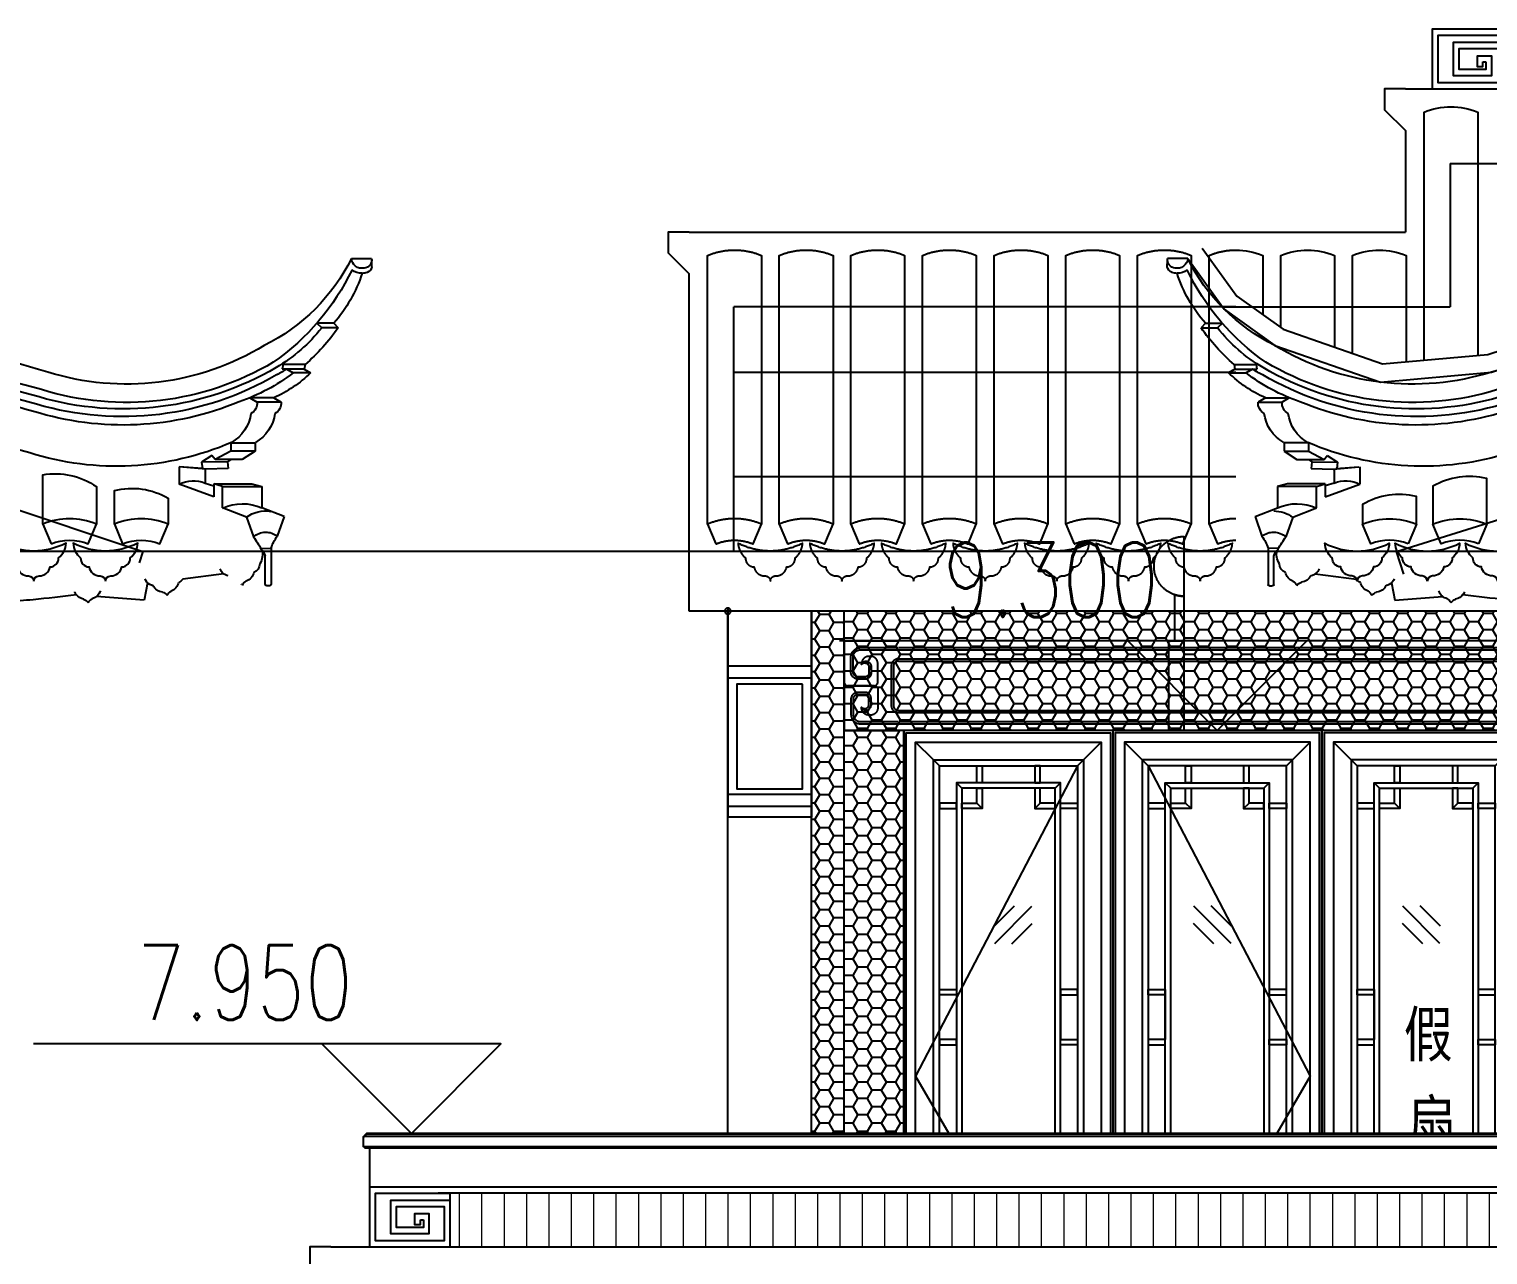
# Model space of a CAD drawing. Extents: x 296441 to 853063, y 459050 to 1117990.
# Drawn here: x 620618 to 625505, y 1090461 to 1094568 of the extents above; entities that cross this region are included whole.
import ezdxf
from ezdxf.enums import TextEntityAlignment as Align
from ezdxf.xclip import XClip

# ---------------------------------------------------------------- set-up
doc = ezdxf.new("R2010")
doc.units = 0
doc.header["$LTSCALE"] = 1000
doc.header["$XCLIPFRAME"] = 0
for name, pattern in [('CENTER-1', [10, 6.25, -1.25, 1.25, -1.25]), ('CENTER2', [28.575, 19.05, -3.175, 3.175, -3.175]), ('E1-ELEV-S$0$HIDDEN2', [4.7625, 3.175, -1.5875]), ('E2-E3-ELEV-S$0$$5$CENTER2', [28.575, 19.05, -3.175, 3.175, -3.175]), ('E2-E3-ELEV-S$0$HIDDEN2', [4.7625, 3.175, -1.5875]), ('G-ELEV-S$0$HIDDEN2', [4.7625, 3.175, -1.5875])]:
    doc.linetypes.add(name, pattern=pattern)
for name, color, linetype in [('00-景观-剖', 6, 'Continuous'), ('1.5铝板', 3, 'Continuous'), ('95', 95, 'Continuous'), ('E1-ELEV-S$0$A-ANNO-DIMS', 70, 'Continuous'), ('E1-ELEV-S$0$A-ELEV-HDDN', 161, 'E1-ELEV-S$0$HIDDEN2'), ('E1-ELEV-S$0$A-ELEV-HEVY', 2, 'Continuous'), ('E1-ELEV-S$0$A-ELEV-MEDM', 4, 'Continuous'), ('E1-ELEV-S$0$A-ELEV-THIN', 144, 'Continuous'), ('E1-ELEV-S$0$A-ELEV-XTHIN', 5, 'Continuous'), ('E1-ELEV-S$0$CT-01-E$0$A-ELEV-MEDM-HEVY', 2, 'Continuous'), ('E1-ELEV-S$0$CT-01-E$0$A-ELEV-THIN', 144, 'Continuous'), ('E1-ELEV-S$0$CT-01-E$0$G-XREF', 2, 'Continuous'), ('E1-ELEV-S$0$G-XREF', 2, 'Continuous'), ('E1-ELEV-S$0$LPM540255$0$A-ELEV-MEDM', 4, 'Continuous'), ('E1-ELEV-S$0$LPM540255$0$A-ELEV-THIN', 144, 'Continuous'), ('E1-ELEV-S$0$LPM540255$0$A-ELEV-THIN-GRAY', 252, 'Continuous'), ('E1-ELEV-S$0$LPM540255$0$A-WALL', 1, 'Continuous'), ('E1-TEXT-S-MI$0$A-ANNO-LEVL', 3, 'Continuous'), ('E1-TEXT-S-MI$0$A-ANNO-LEVL-TEXT', 255, 'Continuous'), ('E2-E3-ELEV-S$0$A-ANNO-DIMS', 70, 'Continuous'), ('E2-E3-ELEV-S$0$A-ELEV-HDDN', 161, 'E2-E3-ELEV-S$0$HIDDEN2'), ('E2-E3-ELEV-S$0$A-ELEV-HEVY', 2, 'Continuous'), ('E2-E3-ELEV-S$0$A-ELEV-MEDM', 4, 'Continuous'), ('E2-E3-ELEV-S$0$A-ELEV-MEDM-HEVY', 2, 'Continuous'), ('E2-E3-ELEV-S$0$A-ELEV-THIN', 144, 'Continuous'), ('E2-E3-ELEV-S$0$G-GRID', 9, 'E2-E3-ELEV-S$0$$5$CENTER2'), ('E2-E3-ELEV-S$0$G-XREF', 2, 'Continuous'), ('G-ELEV-S$0$A-ELEV-HDDN', 161, 'G-ELEV-S$0$HIDDEN2'), ('G-ELEV-S$0$A-ELEV-MEDM', 4, 'Continuous'), ('G-ELEV-S$0$A-ELEV-MEDM-HEVY', 2, 'Continuous'), ('G-ELEV-S$0$A-ELEV-THIN', 144, 'Continuous'), ('G-GRID', 8, 'CENTER2'), ('G-XREF', 2, 'Continuous'), ('SL-CXJ-001', 4, 'Continuous'), ('ZT0_默认图层-----PM、LM、DY、JD', 7, 'Continuous'), ('ZT1_通用--填充---PM、LM、DY、JD', 8, 'Continuous'), ('主框线', 4, 'Continuous'), ('副框内口线', 6, 'Continuous'), ('花格栅', 6, 'Continuous'), ('铝合金花格条', 5, 'Continuous')]:
    doc.layers.add(name, color=color, linetype=linetype)
doc.layers.add('E1-ELEV-S$0$A_PL_4', color=138, linetype='Continuous', lineweight=9)
doc.layers.add('E1-ELEV-S$0$CT-01-E$0$A(750)$0$A-ANNO-NPLT', color=215, linetype='Continuous', plot=False)
doc.layers.add('E2-E3-ELEV-S$0$ENTR-DETL-P$0$A-ANNO-NPLT', color=215, linetype='Continuous', plot=False)
doc.styles.add('-宋体', font='', dxfattribs={"width": 0.8})
doc.styles.add('E1-TEXT-S-MI$0$GOA_01_thin_0.75', font='romans.shx', dxfattribs={"width": 0.75, "bigfont": 'hzdx.shx'})
doc.styles.get('-宋体').set_extended_font_data('SimSun')

# ---------------------------------------------------------------- blocks, each defined once
blk = doc.blocks.new('E2-E3-ELEV-S$0$歇山-标准侧')
at = {"layer": 'E2-E3-ELEV-S$0$A-ELEV-MEDM'}
for p, q in [((1989.6, 1181.6), (2057, 1181.6)), ((2057.9, 1153.9), (2057.5, 1176.4)), ((1930, 964.4), (1944.8, 948.9)), ((1834.2, 826.5), (1831.5, 810.9)), ((1831.5, 810.9), (1852.7, 798.3)), ((1729.4, 714.6), (1753.6, 700.6)), ((1666.6, 563.8), (1666.6, 536.2)), ((1585.3, 507.6), (1573.8, 499.8)), ((1573.8, 499.8), (1576.4, 478.1)), ((1623.7, 507.6), (1585.3, 507.6)), ((1666.6, 536.2), (1623.7, 507.6)), ((1498.9, 476), (1498.9, 428.9)), ((1576.4, 478.1), (1502.1, 476)), ((1498.9, 428.9), (1528.9, 419.4)), ((1528.9, 426), (1655.5, 426)), ((1528.9, 426), (1528.9, 419.4)), ((1655.5, 426), (1689.1, 417)), ((1689.1, 417), (1689.1, 346.1)), ((1764.1, 316.6), (1689.1, 346.1)), ((1764.1, 316.6), (1740.8, 250.8)), ((1720.4, 211.1), (1720.4, 89.6)), ((1701, 89.6), (1701, 183.8)), ((1562.1, 124.6), (1424.6, 107.2)), ((1295.3, 36.9), (1135.9, 49.3)), ((1295.3, 36.9), (1135.9, 49.3)), ((1306.6, 94.4), (1295.3, 36.9)), ((1306.6, 94.4), (1295.3, 36.9)), ((1715.2, 84.4), (1706.2, 84.4))]:
    blk.add_line(p, q, dxfattribs=at)
for centre, radius, start, end in [((1412.3, 1468.3), 644.5, 296.267, 333.5834), ((2024.6, 1183.8), 35.1, 183.6621, 282.168), ((2030.6, 1176.4), 26.9, 273.0951, 11.218), ((2423.2, 6030.3), 5427.1, 244.538, 254.4881), ((1570.6, 1279.9), 478.2, 318.728, 341.962), ((2022.6, 1198.6), 66.9, 272.3393, 287.1228), ((2035.1, 1156.5), 23, 288.1452, 353.3521), ((1368.7, 1358.2), 706.8, 311.2015, 324.6093), ((1235.6, 1648.8), 888.1, 252.7199, 301.3494), ((1551.1, 1110), 433.7, 294.278, 314.0642), ((1716.7, 696), 37.1, 295.9837, 7.1725), ((1605.6, 677.5), 128.3, 298.9055, 353.3374), ((1852.8, 168.1), 139.2, 143.5574, 162.0138), ((1630.5, 190.9), 61.3, 328.2186, 12.1987), ((1635.7, 162), 68.8, 18.4564, 41.7333), ((1649.5, 160), 33.1, 292.6787, 357.5737), ((1329.8, 118), 33.1, 196.8426, 241.8882), ((1397.9, 126.6), 33.1, 292.6787, 323.9891), ((1397.9, 126.6), 33.1, 292.6787, 323.9891), ((1581.4, 151.4), 33.1, 196.8426, 261.7376), ((1612, 136.2), 39.4, 206.3464, 264.8), ((1612, 136.2), 39.4, 206.3464, 264.8), ((1653.5, 72.9), 32.2, 120.9986, 155.3226), ((1623.7, 137.7), 39.4, 289.6163, 348.0699), ((1098.8, 79), 39.4, 201.9274, 217.2656), ((1098.8, 79), 39.4, 217.2656, 260.381), ((1110.6, 79.5), 39.4, 285.1974, 310.8833), ((1110.6, 79.5), 39.4, 285.1974, 310.8833), ((1110.6, 79.5), 39.4, 310.8833, 343.651), ((1329.8, 118), 33.1, 241.8882, 261.7376), ((1329.8, 118), 33.1, 241.8882, 261.7376), ((1360.4, 102.8), 39.4, 206.3464, 264.8), ((1360.4, 102.8), 39.4, 206.3464, 264.8), ((1347.6, 32.7), 32.2, 39.0937, 73.4177), ((1347.6, 32.7), 32.2, 39.0937, 73.4177), ((1401.9, 39.5), 32.2, 120.9986, 155.3226), ((1401.9, 39.5), 32.2, 120.9986, 155.3226), ((1372, 104.3), 39.4, 289.6163, 348.0699), ((1372, 104.3), 39.4, 289.6163, 348.0699), ((1599.3, 66), 32.2, 39.0937, 73.4177), ((1599.3, 66), 32.2, 39.0937, 73.4177), ((1622.1, 207.5), 117.8, 269.0902, 269.5455), ((1706.2, 89.6), 5.18, 180, 270), ((1715.2, 89.6), 5.18, 270, 0), ((1080.7, 10), 32.2, 34.6748, 68.9987), ((1080.7, 10), 32.2, 34.6748, 68.9987), ((1135.3, 12.7), 32.2, 116.5797, 150.9036), ((1135.3, 12.7), 32.2, 116.5797, 150.9036)]:
    blk.add_arc(centre, radius, start, end, dxfattribs=at)
at = {"layer": 'E2-E3-ELEV-S$0$A-ELEV-MEDM-HEVY'}
blk.add_line((0, 0), (-500, 0), dxfattribs=at)
blk.add_line((0, 0), (-500, 0), dxfattribs=at)
for centre, radius, start, end in [((182.9, 7243.3), 7243.3, 275.86203, 277.01949), ((182.9, 7243.3), 7243.3, 275.86203, 277.01949), ((-27.1, 11903.9), 11903.9, 270.1306, 274.16152), ((-27.1, 11903.9), 11903.9, 274.16152, 274.57652)]:
    blk.add_arc(centre, radius, start, end, dxfattribs=at)
at = {"layer": 'E2-E3-ELEV-S$0$A-ELEV-THIN'}
for p, q in [((1930, 964.4), (1873.2, 964.4)), ((1873.2, 964.4), (1889.8, 948.9)), ((1944.8, 948.9), (1889.8, 948.9)), ((1760.7, 826.5), (1757.9, 810.9)), ((1831.5, 810.9), (1757.9, 810.9)), ((1834.2, 826.5), (1760.7, 826.5)), ((1772.7, 810.9), (1794, 798.3)), ((1852.7, 798.3), (1794, 798.3)), ((1729.4, 714.6), (1649.5, 714.6)), ((1649.5, 714.6), (1673.2, 700.6)), ((1753.6, 700.6), (1673.2, 700.6)), ((1585.2, 564.8), (1585.2, 536.2)), ((1585.2, 563.8), (1666.6, 563.8)), ((1522, 521.8), (1487.6, 499.4)), ((1573.8, 499.8), (1487.6, 499.4)), ((1487.6, 499.4), (1490.2, 477.8)), ((1532.7, 507.6), (1522, 521.8)), ((1585.2, 536.2), (1532.7, 507.6)), ((1585.3, 507.6), (1532.7, 507.6)), ((1666.6, 536.2), (1585.2, 536.2)), ((1412.6, 483.9), (1412.6, 425.1)), ((1493.4, 477.8), (1415.8, 483.9)), ((1502.1, 476), (1415.8, 483.9)), ((1528.9, 383.2), (1412.6, 425.1)), ((1557.9, 417), (1528.9, 426)), ((1528.9, 419.4), (1528.9, 383.2)), ((1557.9, 417), (1689.1, 417)), ((1557.9, 345.5), (1557.9, 417)), ((1637.7, 314.6), (1557.9, 345.5)), ((1637.9, 314.7), (1661.1, 248.9)), ((1685.8, 210), (1720.4, 211.1))]:
    blk.add_line(p, q, dxfattribs=at)
for centre, radius, start, end in [((1265.2, 1495.1), 807, 304.9694, 334.205), ((2023, 1177.7), 45.9, 227.1987, 272.8577), ((2227.8, 5625.9), 5073.7, 244.7639, 255.3306), ((2153, 5437.1), 4846.3, 244.5611, 255.6448), ((2411.4, 6101.8), 5632.4, 245.2293, 254.6869), ((2169.9, 5481.5), 4945.2, 244.7138, 255.5346), ((1454.3, 1294.2), 555.8, 300.6141, 321.598), ((1454.3, 1294.2), 555.8, 300.6141, 321.598), ((1236.1, 1663.4), 964.3, 252.8269, 300.65), ((3025.7, 8396.8), 8145.8, 248.26406, 254.95819), ((1222.4, 1673.1), 1021.4, 253.6324, 300.3363), ((1225.7, 1692.4), 1015, 253.8281, 300.2713), ((1417.9, 1283.9), 614.2, 288.5699, 307.7603), ((1560.8, 1145.6), 396.2, 296.7526, 302.3415), ((1224.4, 1630.9), 1007.4, 252.645, 292.7201), ((1636.4, 696), 37.1, 295.9837, 7.1725), ((1525.2, 677.5), 128.3, 298.9055, 353.3374), ((1202.5, 1453), 967.6, 252.5103, 293.4317), ((1459.7, 337.3), 99.6, 66.8014, 118.1739), ((1624.2, 198), 161.7, 66.3667, 114.2237), ((1701.7, 228.1), 107.6, 90.1962, 126.5113), ((1702.2, 202.9), 61.6, 90.8149, 131.7765), ((1201.7, -70.2), 559.4, 29.8066, 34.7832), ((1703.2, 206.5), 58.1, 49.6797, 91.8697)]:
    blk.add_arc(centre, radius, start, end, dxfattribs=at)
blk = doc.blocks.new('E2-E3-ELEV-S$0$甘蔗脊回文头200-E')
at = {"layer": 'E2-E3-ELEV-S$0$A-ELEV-MEDM'}
blk.add_lwpolyline([(270, 200), (0, 200), (0, 0), (270, 0), (270, 155), (70, 155), (70, 45), (200, 45), (200, 110), (150, 110), (150, 75), (170, 75), (170, 90)], dxfattribs=at)
at = {"layer": 'E2-E3-ELEV-S$0$A-ELEV-THIN'}
for p, q in [((270, 155), (270, 180)), ((170, 90), (180, 90))]:
    blk.add_line(p, q, dxfattribs=at)
blk.add_lwpolyline([(180, 90), (180, 65), (90, 65), (90, 135), (250, 135), (250, 20), (20, 20), (20, 180), (270, 180)], dxfattribs=at)
blk = doc.blocks.new('E2-E3-ELEV-S$0$飞砖-E')
at = {"layer": 'E2-E3-ELEV-S$0$A-ELEV-HEVY'}
blk.add_lwpolyline([(0, 0), (70, 0), (70, -70), (0, -140)], dxfattribs=at)
blk = doc.blocks.new('E1-ELEV-S$0$CT-01-E$0$DWD')
at = {"layer": 'E1-ELEV-S$0$CT-01-E$0$A(750)$0$A-ANNO-NPLT'}
for p, q in [((-10, 0), (10, 0)), ((0, 10), (0, -10))]:
    blk.add_line(p, q, dxfattribs=at)
blk.add_circle((0, 0), 10, dxfattribs=at)
blk = doc.blocks.new('E1-ELEV-S$0$CT-01-E')
at = {"layer": 'E1-ELEV-S$0$CT-01-E$0$A-ELEV-MEDM-HEVY'}
for p, q in [((-280, 0), (0, 0)), ((-280, 0), (-280, -690)), ((0, 0), (0, -690)), ((-280, -225), (0, -225)), ((-280, -615), (0, -615)), ((-280, -690), (0, -690))]:
    blk.add_line(p, q, dxfattribs=at)
at = {"layer": 'E1-ELEV-S$0$CT-01-E$0$A-ELEV-THIN', "ltscale": 0.1}
for p, q in [((-280, -185), (0, -185)), ((-280, -655), (0, -655))]:
    blk.add_line(p, q, dxfattribs=at)
blk.add_lwpolyline([(-250, -245), (-30, -245), (-30, -595), (-250, -595)], close=True, dxfattribs=at)
at = {"layer": 'E1-ELEV-S$0$CT-01-E$0$G-XREF'}
blk.add_blockref('E1-ELEV-S$0$CT-01-E$0$DWD', (0, 0), dxfattribs=at)
blk = doc.blocks.new('E1-ELEV-S$0$飞砖-E')
at = {"layer": 'E1-ELEV-S$0$A-ELEV-HEVY'}
blk.add_lwpolyline([(0, 0), (70, 0), (70, -70), (0, -140)], dxfattribs=at)
blk = doc.blocks.new('E1-ELEV-S$0$甘蔗脊回文头200-E')
at = {"layer": 'E1-ELEV-S$0$A-ELEV-MEDM'}
blk.add_lwpolyline([(270, 200), (0, 200), (0, 0), (270, 0), (270, 155), (70, 155), (70, 45), (200, 45), (200, 110), (150, 110), (150, 75), (170, 75), (170, 90)], dxfattribs=at)
at = {"layer": 'E1-ELEV-S$0$A-ELEV-THIN'}
for p, q in [((270, 155), (270, 180)), ((170, 90), (180, 90))]:
    blk.add_line(p, q, dxfattribs=at)
blk.add_lwpolyline([(180, 90), (180, 65), (90, 65), (90, 135), (250, 135), (250, 20), (20, 20), (20, 180), (270, 180)], dxfattribs=at)
blk = doc.blocks.new('E1-ELEV-S$0$vgf')
at = {"layer": 'E1-ELEV-S$0$A-ELEV-HEVY'}
blk.add_lwpolyline([(0, 0), (15, 0), (15, 5), (20, 5), (20, 40), (17, 40, 0.414214), (10, 47), (10, 50), (0, 50)], format="xyb", dxfattribs=at)
blk = doc.blocks.new('E1-ELEV-S$0$LPM540255$0$回纹头1A-E')
at = {"layer": 'E1-ELEV-S$0$LPM540255$0$A-ELEV-MEDM'}
for p, q in [((0, 0), (120, 0)), ((0, 0), (0, -200)), ((0, -200), (120, -200))]:
    blk.add_line(p, q, dxfattribs=at)
at = {"layer": 'E1-ELEV-S$0$LPM540255$0$A-ELEV-THIN'}
for points in [[(0, -92, 0.414214), (8, -100), (67, -100), (8, -100), (67, -100, 0.414214), (75, -92), (75, -50.4, 0.414214), (59, -34.4), (55, -34.4, 0.427294), (38.5, -52.4, -0.596512), (55, -56), (55, -72, -0.414214), (47, -80), (31, -80, -0.344543), (20, -72), (20, -36, -0.414213), (36, -20), (120, -20)], [(121, -45, 0.414214), (110, -56), (110, -144, 0.414214), (121, -155, 0.414214)], [(0, -108, -0.414214), (8, -100), (67, -100), (8, -100), (67, -100, -0.414214), (75, -108), (75, -149.6, -0.414214), (59, -165.6), (55, -165.6, -0.427294), (38.5, -147.6, 0.596512), (55, -144), (55, -128, 0.414214), (47, -120), (31, -120, 0.344543), (20, -128), (20, -164, 0.414213), (36, -180), (120, -180)]]:
    blk.add_lwpolyline(points, format="xyb", dxfattribs=at)
at = {"layer": 'E1-ELEV-S$0$LPM540255$0$A-ELEV-THIN-GRAY'}
for points in [[(38.5, -51.3, -0.720193), (60, -55.4), (60, -72, -0.414214), (47, -85), (31, -85, -0.369393), (15, -72), (15, -36, -0.414213), (36, -15), (120, -15)], [(121, -40, 0.414214), (105, -56), (105, -144, 0.414214), (121, -160)], [(38.5, -148.7, 0.720193), (60, -144.6), (60, -128, 0.414214), (47, -115), (31, -115, 0.369393), (15, -128), (15, -164, 0.414213), (36, -185), (120, -185)]]:
    blk.add_lwpolyline(points, format="xyb", dxfattribs=at)
blk = doc.blocks.new('*U472')
at = {"layer": 'E1-ELEV-S$0$A-ELEV-MEDM'}
for p, q in [((3, 300), (2500, 300)), ((3, 0), (2500, 0))]:
    blk.add_line(p, q, dxfattribs=at)
at = {"layer": 'E1-ELEV-S$0$LPM540255$0$A-ELEV-THIN'}
for p, q in [((2318.5, 270), (33.6, 270)), ((2318.5, 232.5), (181.5, 232.5)), ((2318.5, 67.5), (181.5, 67.5)), ((2318.5, 30), (54, 30))]:
    blk.add_line(p, q, dxfattribs=at)
at = {"layer": 'E1-ELEV-S$0$LPM540255$0$A-ELEV-THIN-GRAY'}
for p, q in [((2318.5, 277.5), (180, 277.5)), ((2318.5, 240), (181.5, 240)), ((2318.5, 60), (181.5, 60)), ((2318.5, 22.5), (54, 22.5))]:
    blk.add_line(p, q, dxfattribs=at)
at = {"layer": 'E1-ELEV-S$0$LPM540255$0$A-WALL', "yscale": 1.500000000000582, "zscale": 1.500000000000582}
for p, xscale in [((0, 300), 1.500000000000582), ((2500, 300), -1.500000000000582)]:
    blk.add_blockref('E1-ELEV-S$0$LPM540255$0$回纹头1A-E', p, dxfattribs=dict(at, xscale=xscale))
blk = doc.blocks.new('20191016165059')
at = {"layer": '00-景观-剖', "ltscale": 0.04}
blk.add_lwpolyline([(-25, 435, -1), (-25, 635), (-25, 435)], format="xyb", dxfattribs=at)
at = {"layer": '00-景观-剖'}
blk.add_lwpolyline([(-25, 435), (-25, 285), (-55, 285), (-55, 439.6)], dxfattribs=at)
blk.add_lwpolyline([(-55, 439.6, 0.076321), (-25, 435)], format="xyb", dxfattribs=at)
blk.add_lwpolyline([(-75, -10), (-75, 280, -0.414214), (-70, 285), (-25, 285), (-25, -15), (-70, -15, -0.414214)], format="xyb", close=True, dxfattribs=at)
blk = doc.blocks.new('单层玻璃')
at = {"layer": '95'}
for p, q in [((-1.217, -0.085), (0.085, 1.217)), ((-1.183, -1.183), (1.183, 1.183)), ((-0.085, -1.217), (1.217, 0.085))]:
    blk.add_line(p, q, dxfattribs=at)
blk = doc.blocks.new('*U2012')
at = {"layer": 'ZT1_通用--填充---PM、LM、DY、JD', "ltscale": 1000}
h = blk.add_hatch(dxfattribs=at)
h.set_pattern_fill('CROSS', color=256, scale=30)
h.set_pattern_definition([(0, (98.75, -2517.25), (47.625, 47.625), [23.8125, -71.4375]), (90, (110.654, -2529.16), (-47.625, 47.625), [23.8125, -71.4375])])
h.paths.add_polyline_path([(601.3, -2012), (98.7, -2012), (98.7, -2367.3), (601.3, -2367.3)])
at = {"color": 8}
for p, q in [((98.7, -248.7, 0), (39, -189, 0)), ((601.3, -248.7), (661, -189)), ((118.8, -268.8, 0), (98.7, -248.7, 0)), ((581.2, -268.8), (601.3, -248.7)), ((118.8, -1951.9, 0), (98.7, -1972, 0)), ((581.2, -1951.9), (601.3, -1972)), ((98.7, -2012, 0), (161.8, -2075.1, 0)), ((538.2, -2075.1), (601.3, -2012)), ((161.8, -2304.2, 0), (98.7, -2367.3, 0)), ((538.2, -2304.2), (601.3, -2367.3)), ((98.7, -2367.3, 0), (39, -2427, 0)), ((601.3, -2367.3), (661, -2427))]:
    blk.add_line(p, q, dxfattribs=at)
for p, q in [((217.8, -2131.1), (191.8, -2105.1)), ((482.2, -2131.1), (508.2, -2105.1)), ((217.8, -2248.2), (191.8, -2274.2)), ((482.2, -2248.2), (508.2, -2274.2))]:
    blk.add_line(p, q)
for points in [[(661, -2427), (39, -2427), (39, -189), (661, -189)], [(98.7, -2012), (98.7, -1972), (601.3, -1972), (601.3, -2012)]]:
    blk.add_lwpolyline(points, close=True)
at = {"color": 2, "ltscale": 250}
for points in [[(581.2, -1951.9), (118.8, -1951.9), (118.8, -268.8), (581.2, -268.8)], [(581.2, -2032.1), (118.8, -2032.1), (118.8, -2347.2), (581.2, -2347.2)]]:
    blk.add_lwpolyline(points, close=True, dxfattribs=at)
at = {"layer": '1.5铝板', "ltscale": 250}
blk.add_lwpolyline([(601.3, -2012), (98.7, -2012), (98.7, -2367.3), (601.3, -2367.3)], close=True, dxfattribs=at)
at = {"layer": 'SL-CXJ-001', "ltscale": 250}
for points in [[(551.2, -2062.1), (148.8, -2062.1), (148.8, -2317.2), (551.2, -2317.2)], [(538.2, -2075.1), (161.8, -2075.1), (161.8, -2304.2), (538.2, -2304.2)], [(191.8, -2105.1), (508.2, -2105.1), (508.2, -2274.2), (191.8, -2274.2)], [(195, -2108.3), (505, -2108.3), (505, -2271), (195, -2271)], [(214.6, -2127.9), (485.4, -2127.9), (485.4, -2251.4), (214.6, -2251.4)], [(217.8, -2131.1), (482.2, -2131.1), (482.2, -2248.2), (217.8, -2248.2)]]:
    blk.add_lwpolyline(points, close=True, dxfattribs=at)
at = {"layer": '主框线'}
blk.add_lwpolyline([(692, -2442), (8, -2442), (8, -158), (692, -158)], close=True, dxfattribs=at)
at = {"layer": '副框内口线', "linetype": 'CENTER-1', "ltscale": 40}
blk.add_lwpolyline([(700, -2450), (0, -2450), (0, -150), (700, -150)], close=True, dxfattribs=at)
at = {"layer": '花格栅', "color": 6, "ltscale": 250}
blk.add_lwpolyline([(601.3, -1972), (98.7, -1972), (98.7, -248.7), (601.3, -248.7)], close=True, dxfattribs=at)
at = {"layer": '铝合金花格条'}
for p, q in [((175.8, -1035.4), (175.8, -1185.4)), ((524.2, -1035.4, 0), (524.2, -1185.4, 0))]:
    blk.add_line(p, q, dxfattribs=at)
for points in [[(243.8, -268.8), (261.8, -268.8), (261.8, -325.8), (243.8, -325.8)], [(456.2, -268.8), (438.2, -268.8), (438.2, -325.8), (456.2, -325.8)], [(175.8, -1894.9), (524.2, -1894.9), (524.2, -325.8), (175.8, -325.8)], [(193.8, -1876.9), (506.2, -1876.9), (506.2, -343.8), (193.8, -343.8)], [(118.8, -393.8), (118.8, -411.8), (175.8, -411.8), (175.8, -393.8)], [(581.2, -393.8), (581.2, -411.8), (524.2, -411.8), (524.2, -393.8)], [(175.8, -1035.4), (118.8, -1035.4), (118.8, -1017.4), (175.8, -1017.4)], [(524.2, -1035.4), (581.2, -1035.4), (581.2, -1017.4), (524.2, -1017.4)], [(175.8, -1185.4), (118.8, -1185.4), (118.8, -1203.4), (175.8, -1203.4)], [(524.2, -1185.4), (581.2, -1185.4), (581.2, -1203.4), (524.2, -1203.4)], [(118.8, -1826.9), (118.8, -1808.9), (175.8, -1808.9), (175.8, -1826.9)], [(581.2, -1826.9), (581.2, -1808.9), (524.2, -1808.9), (524.2, -1826.9)], [(243.8, -1951.9), (261.8, -1951.9), (261.8, -1894.9), (243.8, -1894.9)], [(456.2, -1951.9), (438.2, -1951.9), (438.2, -1894.9), (456.2, -1894.9)]]:
    blk.add_lwpolyline(points, close=True, dxfattribs=at)
at = {"layer": '铝合金花格条', "elevation": 0}
for points in [[(193.8, -343.8), (175.8, -325.8)], [(506.2, -343.8), (524.2, -325.8)], [(261.8, -411.8), (243.8, -393.8), (243.8, -343.8), (261.8, -343.8), (261.8, -411.8), (193.8, -411.8), (193.8, -393.8), (243.8, -393.8)], [(438.2, -411.8), (456.2, -393.8), (456.2, -343.8), (438.2, -343.8), (438.2, -411.8), (506.2, -411.8), (506.2, -393.8), (456.2, -393.8)], [(261.8, -1808.9), (243.8, -1826.9), (243.8, -1876.9), (261.8, -1876.9), (261.8, -1808.9), (193.8, -1808.9), (193.8, -1826.9), (243.8, -1826.9)], [(438.2, -1808.9), (456.2, -1826.9), (456.2, -1876.9), (438.2, -1876.9), (438.2, -1808.9), (506.2, -1808.9), (506.2, -1826.9), (456.2, -1826.9)], [(193.8, -1876.9), (175.8, -1894.9)], [(506.2, -1876.9), (524.2, -1894.9)]]:
    blk.add_lwpolyline(points, dxfattribs=at)
at = {"xscale": 52.5, "yscale": 52.5, "zscale": 52.5}
blk.add_blockref('单层玻璃', (366.2, -801.3), dxfattribs=at)
blk = doc.blocks.new('20200326162252')
at = {"color": 2, "style": '-宋体', "width": 0.8}
for s, p in [('假', (1.8, 58.3, 0)), ('扇', (14.4, -238.3, 0))]:
    blk.add_text(s, height=150, dxfattribs=at).set_placement(p, align=Align.CENTER)
blk = doc.blocks.new('20200327095318')
at = {"ltscale": 1000}
blk.add_lwpolyline([(0, 0), (2100, 0), (2100, -2300), (0, -2300)], close=True, dxfattribs=at)
for points in [[(581.2, -118.8), (39, -1158), (700, -2300)], [(818.8, -118.8), (1361, -1158), (700, -2300)]]:
    blk.add_lwpolyline(points, dxfattribs=at)
blk.add_blockref('*U2012', (0, 150), dxfattribs=at)
at = {"ltscale": 1000, "xscale": -1}
for p in [(1400, 150), (2100, 150)]:
    blk.add_blockref('*U2012', p, dxfattribs=at)
at = {"layer": 'ZT0_默认图层-----PM、LM、DY、JD', "ltscale": 1000}
blk.add_blockref('20200326162252', (1754.7, -1150.8), dxfattribs=at)
blk = doc.blocks.new('E1-ELEV-S')
at = {"layer": 'E1-ELEV-S$0$A_PL_4'}
h = blk.add_hatch(dxfattribs=at)
h.set_pattern_fill('ANSI31', color=256, scale=600, angle=45, style=0)
h.set_pattern_definition([(90, (-9460, -1700), (-75, 1e-14), [])])
h.paths.add_polyline_path([(4010, 7750), (4010, 7570), (7710, 7570), (7710, 7750)])
at = {"layer": 'ZT1_通用--填充---PM、LM、DY、JD', "ltscale": 1000}
h = blk.add_hatch(dxfattribs=at)
h.set_pattern_fill('HONEY', color=256, scale=20)
h.set_pattern_definition([(0, (623348.48, 1033300.239), (47.625, 27.4963), [31.75, -63.5]), (120, (623348.48, 1033300.239), (-47.6249943, 27.49630986), [31.75, -63.5]), (60, (623348.48, 1033300.239), (5.7e-06, 54.99260986), [-63.5, 31.75])])
h.paths.add_polyline_path([(6350, 9700), (3850, 9700), (3850, 9300), (6350, 9300)])
h = blk.add_hatch(dxfattribs=at)
h.set_pattern_fill('HONEY', color=256, scale=20)
h.set_pattern_definition([(0, (623238.48, 1031950.239), (47.625, 27.4963), [31.75, -63.5]), (120, (623238.48, 1031950.239), (-47.6249943, 27.49630986), [31.75, -63.5]), (60, (623238.48, 1031950.239), (5.7e-06, 54.99260986), [-63.5, 31.75])])
h.paths.add_polyline_path([(6460, 7950), (6350, 7950), (6350, 9700), (6460, 9700)])
h = blk.add_hatch(dxfattribs=at)
h.set_pattern_fill('HONEY', color=256, scale=20)
h.set_pattern_definition([(0, (623348.48, 1031950.239), (47.625, 27.4963), [31.75, -63.5]), (120, (623348.48, 1031950.239), (-47.6249943, 27.49630986), [31.75, -63.5]), (60, (623348.48, 1031950.239), (5.7e-06, 54.99260986), [-63.5, 31.75])])
h.paths.add_polyline_path([(6350, 9300), (6150, 9300), (6150, 7950), (6350, 7950)])
at = {"layer": 'E1-ELEV-S$0$A-ELEV-HDDN'}
for p, q in [((4320, 10720), (6720, 10720)), ((6720, 9900), (6720, 10720)), ((3870, 10500), (6720, 10500)), ((-120, 10150), (6720, 10150)), ((-120, 9900), (6720, 9900))]:
    blk.add_line(p, q, dxfattribs=at)
at = {"layer": 'E1-ELEV-S$0$A-ELEV-HEVY'}
for p, q in [((6870, 10970), (4470, 10970)), ((6870, 9700), (6870, 10830)), ((-270, 9700), (6870, 9700)), ((6460, 7950), (6460, 9700)), ((6740, 7950), (6740, 9700)), ((3740, 7950), (7950, 7950)), ((3740, 7900), (7955, 7900)), ((7940, 7900), (7940, 7570)), ((8070, 7570), (3740, 7570))]:
    blk.add_line(p, q, dxfattribs=at)
at = {"layer": 'E1-ELEV-S$0$A-ELEV-MEDM'}
for p, q in [((6350, 7950), (6350, 9700)), ((6150, 9300), (6150, 7950)), ((4010, 7770), (7710, 7770))]:
    blk.add_line(p, q, dxfattribs=at)
at = {"layer": 'E1-ELEV-S$0$A-ELEV-THIN'}
blk.add_line((4010, 7750), (7710, 7750), dxfattribs=at)
for points in [[(5127.5, 9991.5), (5127.5, 10892, 0.2), (4947.5, 10892), (4947.5, 9991.5)], [(5367.5, 9991.5), (5367.5, 10892, 0.2), (5187.5, 10892), (5187.5, 9991.5)], [(5607.5, 9991.5), (5607.5, 10892, 0.2), (5427.5, 10892), (5427.5, 9991.5)], [(5847.5, 9991.5), (5847.5, 10892, 0.2), (5667.5, 10892), (5667.5, 9991.5)], [(6087.5, 9991.5), (6087.5, 10892, 0.2), (5907.5, 10892), (5907.5, 9991.5)], [(6327.5, 9991.5), (6327.5, 10892, 0.2), (6147.5, 10892), (6147.5, 9991.5)], [(6567.5, 9991.5), (6567.5, 10892, 0.2), (6387.5, 10892), (6387.5, 9991.5)], [(6807.5, 9991.5), (6807.5, 10892, 0.2), (6627.5, 10892), (6627.5, 9991.5)], [(5099.8, 9925, 0.2), (4975.2, 9925), (4947.5, 9991.5, -0.2), (5127.5, 9991.5), (5099.8, 9925)], [(5339.8, 9925, 0.2), (5215.2, 9925), (5187.5, 9991.5, -0.2), (5367.5, 9991.5), (5339.8, 9925)], [(5579.8, 9925, 0.2), (5455.2, 9925), (5427.5, 9991.5, -0.2), (5607.5, 9991.5), (5579.8, 9925)], [(5819.8, 9925, 0.2), (5695.2, 9925), (5667.5, 9991.5, -0.2), (5847.5, 9991.5), (5819.8, 9925)], [(6059.8, 9925, 0.2), (5935.2, 9925), (5907.5, 9991.5, -0.2), (6087.5, 9991.5), (6059.8, 9925)], [(6299.8, 9925, 0.2), (6175.2, 9925), (6147.5, 9991.5, -0.2), (6327.5, 9991.5), (6299.8, 9925)], [(6539.8, 9925, 0.2), (6415.2, 9925), (6387.5, 9991.5, -0.2), (6567.5, 9991.5), (6539.8, 9925)], [(6779.8, 9925, 0.2), (6655.2, 9925), (6627.5, 9991.5, -0.2), (6807.5, 9991.5), (6779.8, 9925)], [(5157.5, 9800, 0.408684), (5139.8, 9818, -0.371092), (5102.7, 9848.2, -0.424354), (5074.4, 9878.2, -0.213335), (5049.5, 9927.6, 0.244572), (5265.5, 9927.6, -0.213335), (5240.6, 9878.2, -0.424354), (5212.3, 9848.2, -0.371092), (5175.2, 9818, 0.408684), (5157.5, 9800)], [(5397.5, 9800, 0.408684), (5379.8, 9818, -0.371092), (5342.7, 9848.2, -0.424354), (5314.4, 9878.2, -0.213335), (5289.5, 9927.6, 0.244572), (5505.5, 9927.6, -0.213335), (5480.6, 9878.2, -0.424354), (5452.3, 9848.2, -0.371092), (5415.2, 9818, 0.408684), (5397.5, 9800)], [(5637.5, 9800, 0.408684), (5619.8, 9818, -0.371092), (5582.7, 9848.2, -0.424354), (5554.4, 9878.2, -0.213335), (5529.5, 9927.6, 0.244572), (5745.5, 9927.6, -0.213335), (5720.6, 9878.2, -0.424354), (5692.3, 9848.2, -0.371092), (5655.2, 9818, 0.408684), (5637.5, 9800)], [(5877.5, 9800, 0.408684), (5859.8, 9818, -0.371092), (5822.7, 9848.2, -0.424354), (5794.4, 9878.2, -0.213335), (5769.5, 9927.6, 0.244572), (5985.5, 9927.6, -0.213335), (5960.6, 9878.2, -0.424354), (5932.3, 9848.2, -0.371092), (5895.2, 9818, 0.408684), (5877.5, 9800)], [(6117.5, 9800, 0.408684), (6099.8, 9818, -0.371092), (6062.7, 9848.2, -0.424354), (6034.4, 9878.2, -0.213335), (6009.5, 9927.6, 0.244572), (6225.5, 9927.6, -0.213335), (6200.6, 9878.2, -0.424354), (6172.3, 9848.2, -0.371092), (6135.2, 9818, 0.408684), (6117.5, 9800)], [(6357.5, 9800, 0.408684), (6339.8, 9818, -0.371092), (6302.7, 9848.2, -0.424354), (6274.4, 9878.2, -0.213335), (6249.5, 9927.6, 0.244572), (6465.5, 9927.6, -0.213335), (6440.6, 9878.2, -0.424354), (6412.3, 9848.2, -0.371092), (6375.2, 9818, 0.408684), (6357.5, 9800)], [(6597.5, 9800, 0.408684), (6579.8, 9818, -0.371092), (6542.7, 9848.2, -0.424354), (6514.4, 9878.2, -0.213335), (6489.5, 9927.6, 0.244572), (6705.5, 9927.6, -0.213335), (6680.6, 9878.2, -0.424354), (6652.3, 9848.2, -0.371092), (6615.2, 9818, 0.408684), (6597.5, 9800)]]:
    blk.add_lwpolyline(points, format="xyb", dxfattribs=at)
at = {"layer": 'E1-ELEV-S$0$A-ELEV-XTHIN'}
for p, q in [((3740, 7947), (7950, 7947)), ((3740, 7940), (7957, 7940)), ((3740, 7905), (7955, 7905))]:
    blk.add_line(p, q, dxfattribs=at)
at = {"ltscale": 50, "xscale": -1}
blk.add_blockref('20191016165059', (5187, 9315), dxfattribs=at)
at = {"ltscale": 1000}
ref = blk.add_blockref('20200327095318', (6150, 9300), dxfattribs=dict(at, xscale=-1))
XClip(ref).set_block_clipping_path([(0, -1350.000000387), (2120.4547939053, -0.000002811)])
at = {"layer": 'E1-ELEV-S$0$A-ANNO-DIMS', "xscale": -1}
blk.add_blockref('E1-ELEV-S$0$甘蔗脊回文头200-E', (7940, 7570), dxfattribs=at)
at = {"layer": 'E1-ELEV-S$0$A-ELEV-HEVY'}
for name, p in [('E1-ELEV-S$0$飞砖-E', (6870, 10970)), ('*U472', (3850, 9300)), ('E1-ELEV-S$0$vgf', (7940, 7900)), ('E1-ELEV-S$0$飞砖-E', (8070, 7570))]:
    blk.add_blockref(name, p, dxfattribs=at)
at = {"layer": 'E1-ELEV-S$0$G-XREF'}
blk.add_blockref('E1-ELEV-S$0$CT-01-E', (6740, 9700), dxfattribs=at)
blk = doc.blocks.new('E2-E3-ELEV-S')
at = {"layer": 'E2-E3-ELEV-S$0$A-ELEV-HDDN'}
for p, q in [((-4320, 11200), (-4320, 10720)), ((-4320, 11200), (-2610.2, 11200)), ((-5082.9, 10720), (-4320, 10720))]:
    blk.add_line(p, q, dxfattribs=at)
blk.add_lwpolyline([(-4474.7, 9824.1), (-4500, 9900), (-3700, 10150), (-3500, 10150), (-2700, 10500), (-1800, 11060)], dxfattribs=at)
at = {"layer": 'E2-E3-ELEV-S$0$A-ELEV-HEVY'}
for p, q in [((-4470, 11450), (-2144.1, 11450)), ((-4470, 11310), (-4470, 10970)), ((-6270, 10970), (-4470, 10970))]:
    blk.add_line(p, q, dxfattribs=at)
at = {"layer": 'E2-E3-ELEV-S$0$A-ELEV-HEVY', "ltscale": 0.1}
blk.add_line((6870, 9700), (-6870, 9700), dxfattribs=at)
at = {"layer": 'E2-E3-ELEV-S$0$A-ELEV-HEVY'}
blk.add_lwpolyline([(-5199.2, 10881.6), (-5077.1, 10712), (-4907.2, 10590.4), (-4553.9, 10467.4), (-4181.4, 10500.8), (-3733.3, 10646.4), (-3299.6, 10830.2), (-2083.6, 11482.5), (-1964.6, 11530.7), (-1800, 11553.7), (-1635.4, 11530.7), (-1483.5, 11463.4), (-1215.9, 11310), (-466.3, 11310)], dxfattribs=at)
at = {"layer": 'E2-E3-ELEV-S$0$A-ELEV-THIN'}
for points in [[(-4407.5, 10540.8), (-4407.5, 11372, -0.2), (-4227.5, 11372), (-4227.5, 10556.9)], [(-5127.5, 10884.7), (-5127.5, 10892, -0.2), (-4947.5, 10892), (-4947.5, 10693)], [(-4887.5, 10650.1), (-4887.5, 10892, -0.2), (-4707.5, 10892), (-4707.5, 10584.4)], [(-4647.5, 10563.5), (-4647.5, 10892, -0.2), (-4467.5, 10892), (-4467.5, 10535.4)], [(-4197.5, 9991.5), (-4197.5, 10144.1, 0.197944), (-4377.5, 10118.1), (-4377.5, 9991.5)], [(-4433.2, 9991.5), (-4433.2, 10083.6, 0.197944), (-4613.2, 10057.5), (-4613.2, 9991.5)], [(-4460.8, 9925, 0.2), (-4585.5, 9925), (-4613.2, 9991.5, -0.2), (-4433.2, 9991.5), (-4460.8, 9925)], [(-4225.2, 9925, 0.2), (-4349.8, 9925), (-4377.5, 9991.5, -0.2), (-4197.5, 9991.5), (-4225.2, 9925)], [(-4631.9, 9800, 0.408684), (-4649.5, 9818, -0.371092), (-4686.7, 9848.2, -0.424354), (-4715, 9878.2, -0.213335), (-4739.9, 9927.6, 0.244572), (-4523.9, 9927.6, -0.213335), (-4548.7, 9878.2, -0.424354), (-4577, 9848.2, -0.371092), (-4614.2, 9818, 0.408684), (-4631.9, 9800)], [(-4396.2, 9800, 0.408684), (-4413.9, 9818, -0.371092), (-4451.1, 9848.2, -0.424354), (-4479.4, 9878.2, -0.213335), (-4504.2, 9927.6, 0.244572), (-4288.2, 9927.6, -0.213335), (-4313.1, 9878.2, -0.424354), (-4341.4, 9848.2, -0.371092), (-4378.6, 9818, 0.408684), (-4396.2, 9800)], [(-4160.6, 9800, 0.408684), (-4178.2, 9818, -0.371092), (-4215.4, 9848.2, -0.424354), (-4243.7, 9878.2, -0.213335), (-4268.6, 9927.6, 0.244572), (-4052.6, 9927.6, -0.213335), (-4077.5, 9878.2, -0.424354), (-4105.7, 9848.2, -0.371092), (-4142.9, 9818, 0.408684), (-4160.6, 9800)]]:
    blk.add_lwpolyline(points, format="xyb", dxfattribs=at)
at = {"layer": 'E2-E3-ELEV-S$0$ENTR-DETL-P$0$A-ANNO-NPLT'}
blk.add_lwpolyline([(-5150.5, 10916.6), (-5034.2, 10755), (-4879.3, 10644.2), (-4546.4, 10528.3), (-4193.5, 10560), (-3754.4, 10702.6), (-3325.6, 10884.4), (-2109.1, 11536.9), (-1980.2, 11589.1), (-1800, 11614.3), (-1618.8, 11589), (-1456.3, 11517), (-1199.9, 11370), (-466.3, 11370)], dxfattribs=at)
at = {"layer": 'E2-E3-ELEV-S$0$G-GRID'}
blk.add_line((5037.5, 9900), (-5037.5, 9900), dxfattribs=at)
at = {"layer": 'E2-E3-ELEV-S$0$A-ANNO-DIMS'}
blk.add_blockref('E2-E3-ELEV-S$0$甘蔗脊回文头200-E', (-4380, 11450), dxfattribs=at)
at = {"layer": 'E2-E3-ELEV-S$0$A-ELEV-HEVY', "xscale": -1}
blk.add_blockref('E2-E3-ELEV-S$0$飞砖-E', (-4470, 11450), dxfattribs=at)
at = {"layer": 'E2-E3-ELEV-S$0$A-ELEV-MEDM', "ltscale": 0.1, "xscale": -1}
blk.add_blockref('E2-E3-ELEV-S$0$歇山-标准侧', (-3209.6, 9700), dxfattribs=at)
at = {"layer": 'E2-E3-ELEV-S$0$G-XREF'}
ref = blk.add_blockref('E1-ELEV-S', (0, 0), dxfattribs=dict(at, xscale=-1))
XClip(ref).set_block_clipping_path([(3839.9999999852, 7949.9999999514), (3839.9999999747, 9699.9999999935), (5037.5000003928, 9699.9999999935), (5037.5000003928, 13173.1885809162), (10599.9999999446, 13173.1885809162), (10599.9999999446, -2500.0000000065), (-155.0010429744, -2500.0000000065), (-155.0010429744, 5700.00000052), (502.7055785611, 5700.00000052), (502.7055785611, 6417.4071594852), (3839.9999999944, 6417.4071594852), (3839.9999999915, 6900.0011838257), (4100.0000404922, 6900.0011838257), (4100.0000404922, 7949.9999999514)])
blk = doc.blocks.new('G-ELEV-S$0$xieshan-1')
at = {"layer": 'G-ELEV-S$0$A-ELEV-HDDN'}
for p, q in [((-1138.2, -1440), (-1888.2, -1690)), ((-1888.2, -1690), (-1875.6, -1728))]:
    blk.add_line(p, q, dxfattribs=at)
at = {"layer": 'G-ELEV-S$0$A-ELEV-MEDM', "ltscale": 0.1}
for p, q in [((-2655.7, -736.1), (-2655.3, -713.6)), ((-2587.4, -708.4), (-2654.8, -708.4)), ((-2527.8, -925.6), (-2542.7, -941.1)), ((-2432, -1063.5), (-2429.3, -1079.1)), ((-2429.3, -1079.1), (-2450.6, -1091.7)), ((-2327.2, -1175.4), (-2351.4, -1189.4)), ((-2264.5, -1326.2), (-2264.5, -1353.8)), ((-2264.5, -1353.8), (-2221.5, -1382.4)), ((-2221.5, -1382.4), (-2183.1, -1382.4)), ((-2183.1, -1382.4), (-2171.6, -1390.2)), ((-2171.6, -1390.2), (-2174.2, -1411.9)), ((-2174.2, -1411.9), (-2099.9, -1414)), ((-2096.8, -1414), (-2096.8, -1461.1)), ((-2253.3, -1464), (-2286.9, -1473)), ((-2126.7, -1464), (-2253.3, -1464)), ((-2096.8, -1461.1), (-2126.7, -1470.6)), ((-2126.7, -1464), (-2126.7, -1470.6)), ((-2286.9, -1473), (-2286.9, -1543.9)), ((-2361.9, -1573.4), (-2286.9, -1543.9)), ((-2361.9, -1573.4), (-2338.6, -1639.2)), ((-2318.2, -1678.9), (-2318.2, -1800.4)), ((-2298.8, -1800.4), (-2298.8, -1706.2)), ((-2313, -1805.6), (-2304, -1805.6)), ((-2159.9, -1765.4), (-2022.4, -1782.8)), ((-1904.4, -1795.6), (-1893.1, -1853.1)), ((-1904.4, -1795.6), (-1893.1, -1853.1)), ((-1893.1, -1853.1), (-1733.7, -1840.7)), ((-1893.1, -1853.1), (-1733.7, -1840.7))]:
    blk.add_line(p, q, dxfattribs=at)
for centre, radius, start, end in [((-2010.1, -421.7), 644.5, 206.4166, 243.733), ((-3021, 4140.3), 5427.1, 285.5119, 296.1823), ((-2632.9, -733.5), 23, 186.6479, 251.8548), ((-2620.4, -691.4), 66.9, 252.8772, 267.6607), ((-2168.5, -610.1), 478.2, 198.038, 221.272), ((-1966.5, -531.8), 706.8, 215.3907, 228.7985), ((-1833.4, -241.2), 888.1, 238.6506, 287.2801), ((-2148.9, -780), 433.7, 225.9358, 245.722), ((-2314.5, -1194), 37.1, 172.8275, 244.0163), ((-2203.4, -1212.5), 128.3, 186.6626, 241.0945), ((-2450.6, -1721.9), 139.2, 17.9862, 36.4426), ((-2233.5, -1728), 68.8, 138.2667, 161.5436), ((-2228.3, -1699.1), 61.3, 167.8013, 211.7814), ((-2247.3, -1730), 33.1, 182.4263, 247.3213), ((-2179.2, -1738.6), 33.1, 278.2624, 343.1574), ((-2313, -1800.4), 5.18, 180, 270), ((-2304, -1800.4), 5.18, 270, 0), ((-2221.5, -1752.3), 39.4, 191.9301, 250.3837), ((-2251.3, -1817.1), 32.2, 24.6774, 59.0014), ((-2219.9, -1682.5), 117.8, 270.4545, 270.9098), ((-1995.7, -1763.4), 33.1, 216.0109, 247.3213), ((-1995.7, -1763.4), 33.1, 216.0109, 247.3213), ((-1969.8, -1785.7), 39.4, 191.9301, 250.3837), ((-1969.8, -1785.7), 39.4, 191.9301, 250.3837), ((-1958.2, -1787.2), 39.4, 275.2, 333.6536), ((-1958.2, -1787.2), 39.4, 275.2, 333.6536), ((-1927.6, -1772), 33.1, 278.2624, 298.1118), ((-1927.6, -1772), 33.1, 278.2624, 298.1118), ((-1927.6, -1772), 33.1, 298.1118, 343.1574), ((-1999.7, -1850.5), 32.2, 24.6774, 59.0014), ((-1999.7, -1850.5), 32.2, 24.6774, 59.0014), ((-1945.4, -1857.3), 32.2, 106.5823, 140.9063), ((-1945.4, -1857.3), 32.2, 106.5823, 140.9063), ((-1708.4, -1810.5), 39.4, 196.349, 229.1167), ((-1708.4, -1810.5), 39.4, 229.1167, 254.8026), ((-1708.4, -1810.5), 39.4, 229.1167, 254.8026), ((-1733.2, -1877.3), 32.2, 29.0964, 63.4203), ((-1733.2, -1877.3), 32.2, 29.0964, 63.4203), ((-1678.5, -1880), 32.2, 111.0013, 145.3252), ((-1678.5, -1880), 32.2, 111.0013, 145.3252), ((-1696.6, -1811), 39.4, 279.619, 322.7344), ((-1696.6, -1811), 39.4, 322.7344, 338.0726)]:
    blk.add_arc(centre, radius, start, end, dxfattribs=at)
at = {"layer": 'G-ELEV-S$0$A-ELEV-MEDM-HEVY'}
for centre, radius, start, end in [((-780.7, 5353.3), 7243.3, 262.98051, 264.13797), ((-780.7, 5353.3), 7243.3, 262.98051, 264.13797), ((-570.7, 10013.9), 11903.9, 265.42348, 265.83848)]:
    blk.add_arc(centre, radius, start, end, dxfattribs=at)
at = {"layer": 'G-ELEV-S$0$A-ELEV-THIN'}
for p, q in [((-2527.8, -925.6), (-2471, -925.6)), ((-2471, -925.6), (-2487.6, -941.1)), ((-2542.7, -941.1), (-2487.6, -941.1)), ((-2432, -1063.5), (-2358.5, -1063.5)), ((-2358.5, -1063.5), (-2355.7, -1079.1)), ((-2450.6, -1091.7), (-2391.8, -1091.7)), ((-2429.3, -1079.1), (-2355.7, -1079.1)), ((-2370.5, -1079.1), (-2391.8, -1091.7)), ((-2351.4, -1189.4), (-2271, -1189.4)), ((-2327.2, -1175.4), (-2247.4, -1175.4)), ((-2247.4, -1175.4), (-2271, -1189.4)), ((-2183, -1326.2), (-2264.5, -1326.2)), ((-2264.5, -1353.8), (-2183, -1353.8)), ((-2183, -1325.2), (-2183, -1353.8)), ((-2183, -1353.8), (-2130.5, -1382.4)), ((-2130.5, -1382.4), (-2119.8, -1368.2)), ((-2119.8, -1368.2), (-2085.4, -1390.6)), ((-2183.1, -1382.4), (-2130.5, -1382.4)), ((-2171.6, -1390.2), (-2085.4, -1390.6)), ((-2099.9, -1414), (-2010.5, -1406.1)), ((-2085.4, -1390.6), (-2088, -1412.2)), ((-2088, -1412.2), (-2010.5, -1406.1)), ((-2010.5, -1406.1), (-2010.5, -1464.9)), ((-2155.7, -1473), (-2126.7, -1464)), ((-2126.7, -1506.8), (-2010.5, -1464.9)), ((-2155.7, -1473), (-2286.9, -1473)), ((-2155.7, -1544.5), (-2155.7, -1473)), ((-2126.7, -1470.6), (-2126.7, -1506.8)), ((-2235.5, -1575.4), (-2155.7, -1544.5)), ((-2235.7, -1575.3), (-2258.9, -1641.1)), ((-2283.6, -1680), (-2318.2, -1678.9))]:
    blk.add_line(p, q, dxfattribs=at)
for points in [[(-1553.1, -1598.5), (-1553.1, -1433.3, 0.195296), (-1733.1, -1473), (-1733.1, -1598.5)], [(-1793.1, -1598.5), (-1793.1, -1485.9, 0.197944), (-1973.1, -1511.9), (-1973.1, -1598.5)], [(-1820.8, -1665, 0.2), (-1945.4, -1665), (-1973.1, -1598.5, -0.2), (-1793.1, -1598.5), (-1820.8, -1665)], [(-1580.8, -1665, 0.2), (-1705.4, -1665), (-1733.1, -1598.5, -0.2), (-1553.1, -1598.5), (-1580.8, -1665)], [(-1763.1, -1790, 0.408684), (-1780.7, -1772, -0.371092), (-1817.9, -1741.8, -0.424354), (-1846.2, -1711.8, -0.213335), (-1871.1, -1662.4, 0.244572), (-1655.1, -1662.4, -0.213335), (-1679.9, -1711.8, -0.424354), (-1708.2, -1741.8, -0.371092), (-1745.4, -1772, 0.408684), (-1763.1, -1790)], [(-1523.1, -1790, 0.408684), (-1540.7, -1772, -0.371092), (-1577.9, -1741.8, -0.424354), (-1606.2, -1711.8, -0.213335), (-1631.1, -1662.4, 0.244572), (-1415.1, -1662.4, -0.213335), (-1439.9, -1711.8, -0.424354), (-1468.2, -1741.8, -0.371092), (-1505.4, -1772, 0.408684), (-1523.1, -1790)]]:
    blk.add_lwpolyline(points, format="xyb", dxfattribs=at)
for centre, radius, start, end in [((-2628.4, -713.6), 26.9, 168.782, 266.9049), ((-2622.4, -706.2), 35.1, 257.832, 356.3379), ((-2620.8, -712.3), 45.9, 267.1423, 312.8013), ((-1863, -394.9), 807, 205.795, 235.0306), ((-2750.8, 3547.1), 4846.3, 284.3552, 295.9984), ((-2825.7, 3735.9), 5073.7, 284.6694, 295.6877), ((-2767.7, 3591.5), 4945.2, 284.4654, 295.6586), ((-3009.2, 4211.8), 5632.4, 285.3131, 294.8957), ((-2052.1, -595.8), 555.8, 218.402, 239.3859), ((-2052.1, -595.8), 555.8, 218.402, 239.3859), ((-1823.5, -197.6), 1015, 239.7287, 286.1719), ((-1833.9, -226.6), 964.3, 239.35, 287.1731), ((-3623.5, 6506.8), 8145.8, 285.04181, 291.82904), ((-2015.7, -606.1), 614.2, 232.2397, 251.4301), ((-2158.6, -744.4), 396.2, 237.6585, 243.2474), ((-1820.3, -216.9), 1021.4, 239.6637, 286.3676), ((-2234.2, -1194), 37.1, 172.8275, 244.0163), ((-1822.3, -259.1), 1007.4, 247.2799, 287.355), ((-2123, -1212.5), 128.3, 186.6626, 241.0945), ((-1800.3, -437), 967.6, 246.5683, 287.4897), ((-2057.5, -1552.7), 99.6, 61.8261, 113.1986), ((-2299.5, -1661.9), 107.6, 53.4887, 99.4073), ((-2222.1, -1692), 161.7, 65.7763, 113.6333), ((-2301, -1683.5), 58.1, 88.1303, 130.3203), ((-2300, -1687.1), 61.6, 48.2235, 89.1851), ((-1799.5, -1960.2), 559.4, 145.2168, 150.1934)]:
    blk.add_arc(centre, radius, start, end, dxfattribs=at)
blk = doc.blocks.new('G-ELEV-S')
at = {"layer": 'G-ELEV-S$0$A-ELEV-MEDM-HEVY'}
blk.add_blockref('G-ELEV-S$0$xieshan-1', (988.2, 11590), dxfattribs=at)

msp = doc.modelspace()

# ---------------------------------------------------------------- linework, layer by layer
at = {"layer": 'E1-TEXT-S-MI$0$A-ANNO-LEVL', "elevation": 5.4}
for points in [[(624298.5, 1092518.1), (624598.5, 1092218.1), (624898.5, 1092518.1), (623332.4, 1092518.1)], [(621598.5, 1091168.1), (621898.5, 1090868.1), (622198.5, 1091168.1), (620632.4, 1091168.1)]]:
    msp.add_lwpolyline(points, dxfattribs=at)
at = {"layer": 'G-GRID'}
msp.add_line((674249.9, 1092818.1, 5.4), (592333.1, 1092818.1, 5.4), dxfattribs=at)

# ---------------------------------------------------------------- block references
at = {"layer": 'G-XREF'}
msp.add_blockref('E2-E3-ELEV-S', (629698.5, 1082918.1, 5.4), dxfattribs=at)
at = {"layer": 'G-XREF', "xscale": -1}
msp.add_blockref('G-ELEV-S', (620098.5, 1082918.1, 5.4), dxfattribs=at)

# ---------------------------------------------------------------- texts
at = {"layer": 'E1-TEXT-S-MI$0$A-ANNO-LEVL-TEXT', "style": 'E1-TEXT-S-MI$0$GOA_01_thin_0.75', "width": 0.75}
for s, p in [('9.300', (623678.9, 1092598.2, 5.4)), ('7.950', (620978.9, 1091248.2, 5.4))]:
    msp.add_text(s, height=250, dxfattribs=at).set_placement(p)

doc.saveas('drawing.dxf')
